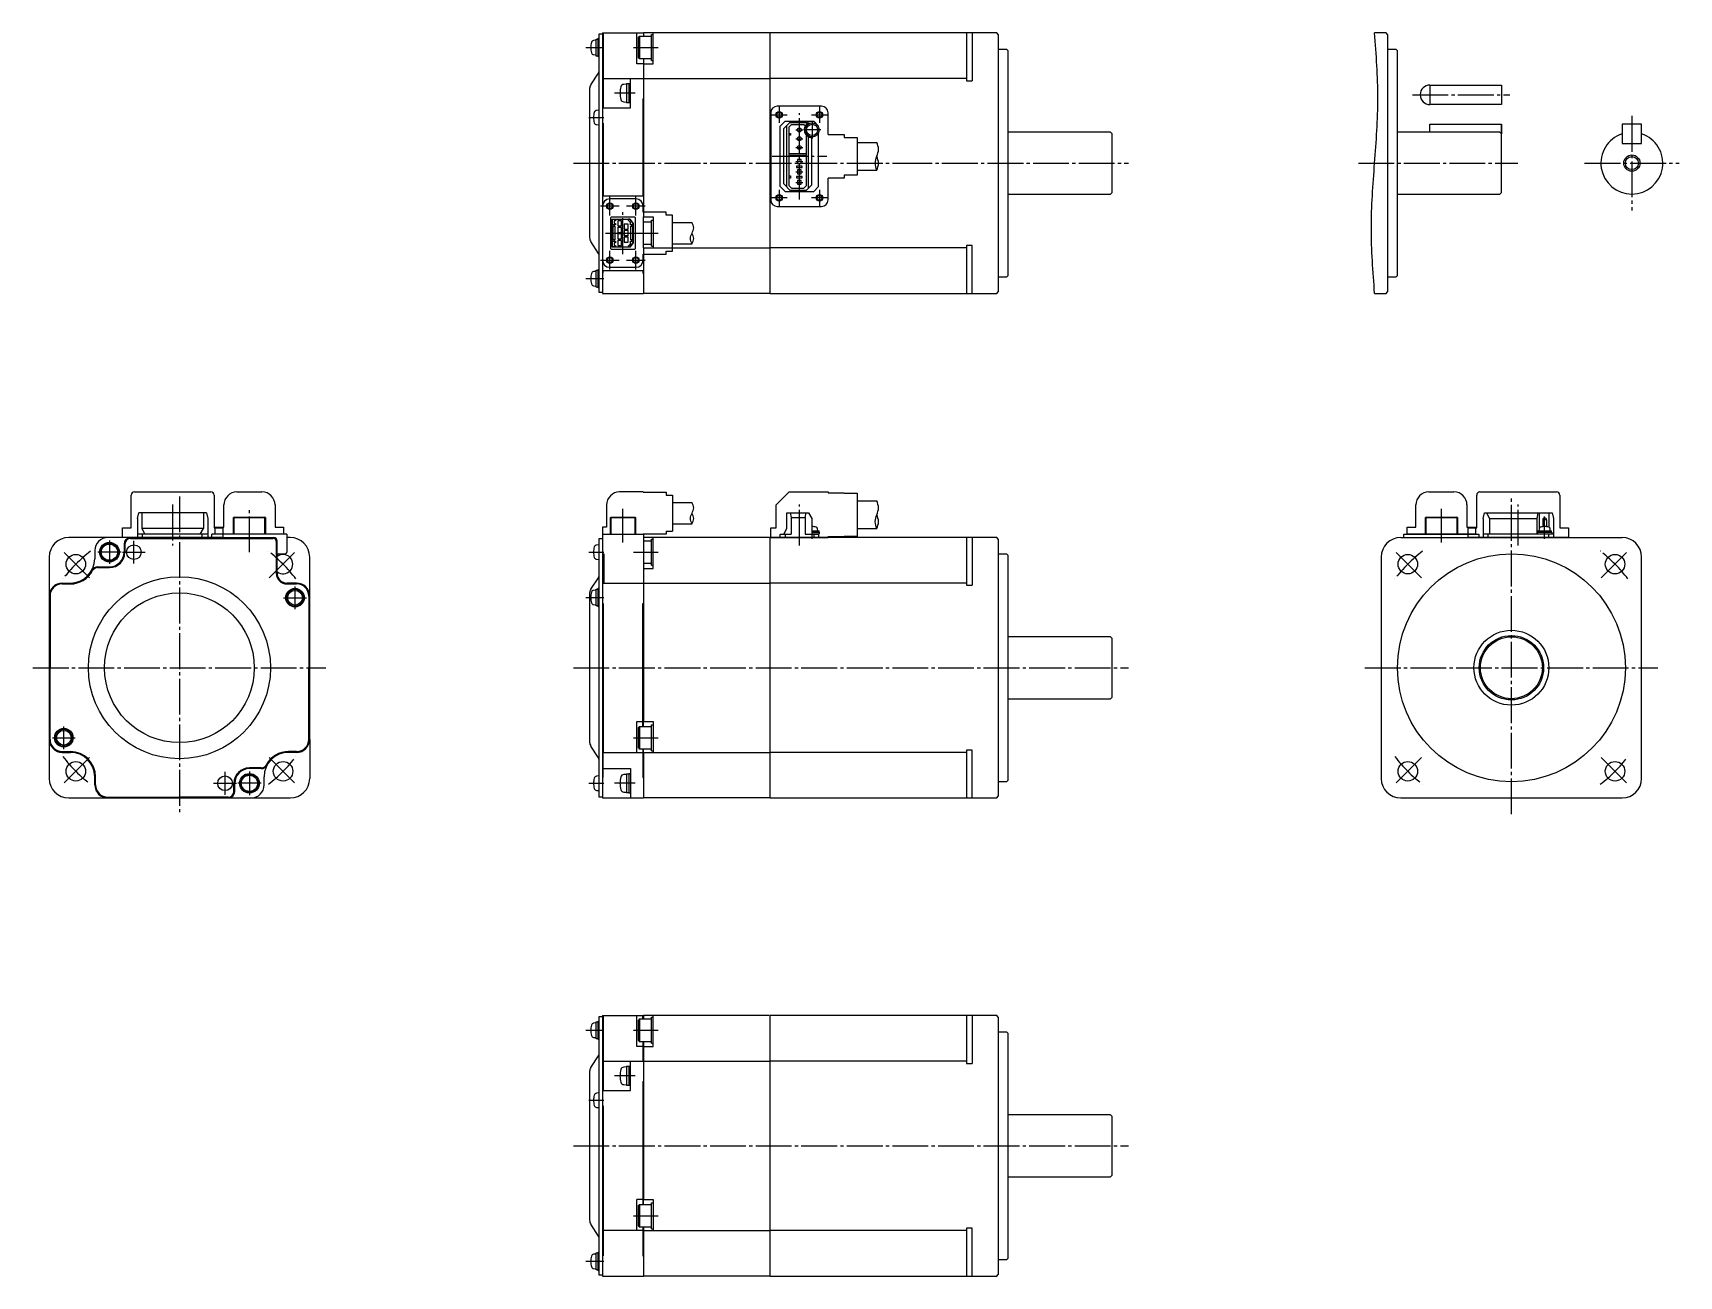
# Model space of a CAD drawing. Header units: millimetres. Extents: x -259 to 246, y -207 to 175.
import ezdxf

# ---------------------------------------------------------------- set-up
doc = ezdxf.new("R2010")
doc.units = ezdxf.units.MM
doc.linetypes.add('DASH_CENTER', pattern=[14, 11, -1, 1, -1])

msp = doc.modelspace()

# ---------------------------------------------------------------- linework, layer by layer
at = {"color": 7, "linetype": 'Continuous'}
for p, q in [((-86.5, 172.75), (-87.28, 172.68)), ((-86.5, 173.1), (-85.9, 173.1)), ((-86.5, 167.9), (-86.5, 173.1)), ((-85.9, 173.35), (-85.6, 173.35)), ((-85.9, 167.65), (-85.9, 173.35)), ((-85.6, 135), (-85.6, 174.75)), ((-85.6, 174.75), (-84.6, 174.75)), ((-84.6, 175), (-72, 175)), ((-84.6, 175), (-84.6, 95)), ((-84.4, 175), (-84.4, 161)), ((-74, 165.5), (-74, 175)), ((-73.15, 174), (-73.5, 173.65)), ((-73.5, 167.35), (-73.5, 173.65)), ((-73.15, 174), (-73.15, 167)), ((-73.15, 174), (-69.5, 174)), ((-33.3, 175), (-72, 175)), ((-72, 175), (-72, 174)), ((-69.5, 174.5), (-69, 174.5)), ((-69.5, 166.5), (-69.5, 174.5)), ((-69, 165.5), (-69, 175)), ((-33.3, 175), (-33.2, 174.9)), ((-33.2, 174.9), (-33.1, 175)), ((-33.2, 174.9), (-33.2, 95.1)), ((36.5, 175), (-33.1, 175)), ((27.2, 175), (27.2, 160.32)), ((29, 175), (29, 160.32)), ((37, 174.5), (36.5, 175)), ((37, 174.5), (37, 95.5)), ((156.08, 175), (152.58, 175)), ((156.58, 174.5), (156.08, 175)), ((156.58, 174.5), (156.58, 95.5)), ((-87.28, 168.32), (-86.5, 168.25)), ((-85.9, 167.9), (-86.5, 167.9)), ((-85.6, 167.65), (-85.9, 167.65)), ((-73.5, 167.35), (-73.15, 167)), ((-69.5, 167), (-73.15, 167)), ((-72, 167), (-72, 118.5)), ((37.3, 170), (39.5, 170)), ((39.5, 170), (40, 169.5)), ((40, 135), (40, 169.5)), ((156.88, 170), (159.08, 170)), ((159.08, 170), (159.58, 169.5)), ((159.58, 135), (159.58, 169.5)), ((-88.13, 159.09), (-85.77, 162.65)), ((-72, 165.5), (-74, 165.5)), ((-72, 165.5), (-69, 165.5)), ((-69.5, 166.5), (-69, 166.5)), ((-88.5, 157.88), (-88.5, 135)), ((-84.4, 161), (-72, 161)), ((-84.4, 161), (-84.4, 152)), ((-77.2, 159.25), (-78.05, 159.18)), ((-77.2, 159.45), (-76.5, 159.45)), ((-77.2, 159.45), (-77.2, 153.55)), ((-76.5, 159.5), (-76.5, 153.5)), ((-76.5, 159.5), (-76, 159.5)), ((-76, 152), (-76, 161)), ((-72, 161), (-33.2, 161)), ((27.2, 161), (-33.2, 161)), ((27.2, 160.32), (29, 160.32)), ((169.58, 159), (169.58, 153)), ((169.58, 159), (191.58, 159)), ((191.58, 159), (191.58, 153)), ((-84.6, 152), (-76, 152)), ((-78.05, 153.82), (-77.2, 153.75)), ((-76.5, 153.55), (-77.2, 153.55)), ((-76, 153.5), (-76.5, 153.5)), ((-72.2, 154.75), (-72.2, 135)), ((-72.2, 154.75), (-72, 154.75)), ((191.58, 153), (169.58, 153)), ((-85.6, 151.25), (-86.38, 151.18)), ((-86.38, 146.82), (-85.6, 146.75)), ((-84.6, 147.25), (-84.4, 147.25)), ((-84.4, 147.25), (-84.4, 125)), ((-28.5, 147.9), (-30, 146.4)), ((-28.9, 145.6), (-26.6, 147.9)), ((-28.5, 147.9), (-19.7, 147.9)), ((-26.55, 146.9), (-27.35, 146.1)), ((-27, 147.5), (-21.9, 147.5)), ((-26.55, 146.9), (-22.7, 146.9)), ((-22.7, 146.9), (-22.25, 146.45)), ((-21.57, 147.17), (-22.3, 147.9)), ((-21.4, 147.28), (-21.4, 147.9)), ((-18.2, 146.4), (-19.7, 147.9)), ((169.58, 144.5), (169.58, 147)), ((169.58, 147), (191.58, 147)), ((191.58, 126), (191.58, 147)), ((191.58, 147), (191.58, 144)), ((228.58, 147), (228.58, 141)), ((234.58, 147), (228.58, 147)), ((234.58, 141), (234.58, 147)), ((-30, 127.8), (-30, 146.4)), ((-28.9, 128.6), (-28.9, 145.6)), ((-27.9, 127.6), (-27.9, 146.6)), ((-27.35, 146.1), (-27.35, 128.1)), ((-27.35, 144.1), (-26.85, 144.1)), ((-26.85, 143.6), (-27.35, 143.6)), ((-26.85, 144.1), (-26.85, 143.6)), ((-21.9, 128.1), (-21.9, 143.51)), ((-21.3, 127.3), (-21.3, 143.07)), ((-20.3, 128.3), (-20.3, 142.8)), ((-18.2, 146.12), (-18.2, 146.4)), ((-18.2, 127.8), (-18.2, 144.28)), ((71.5, 144.5), (40, 144.5)), ((72, 144), (71.5, 144.5)), ((72, 126), (72, 144)), ((191.08, 144.5), (159.58, 144.5)), ((191.58, 144), (191.08, 144.5)), ((-27.35, 138), (-21.9, 138)), ((-21.9, 137.3), (-27.35, 137.3)), ((228.58, 141), (234.58, 141)), ((-88.5, 135), (-88.5, 112.12)), ((-85.6, 95.25), (-85.6, 135)), ((-72.2, 135), (-72.2, 125)), ((-23.2, 134.1), (-25, 134.1)), ((-25, 134.1), (-25, 133.7)), ((-25, 133.7), (-23.2, 133.7)), ((-23.5, 136.1), (-24.7, 136.1)), ((-24.7, 136.1), (-24.7, 134.9)), ((-24.7, 134.9), (-23.5, 134.9)), ((-24.7, 132.9), (-24.7, 131.7)), ((-23.5, 132.9), (-24.7, 132.9)), ((-24.7, 131.7), (-23.5, 131.7)), ((-23.5, 134.9), (-23.5, 136.1)), ((-23.5, 131.7), (-23.5, 132.9)), ((-23.2, 133.7), (-23.2, 134.1)), ((40, 100.5), (40, 135)), ((159.58, 100.5), (159.58, 135)), ((-28.5, 126.3), (-30, 127.8)), ((-26.6, 126.3), (-28.9, 128.6)), ((-27.35, 131.05), (-26.85, 131.05)), ((-26.85, 130.35), (-27.35, 130.35)), ((-27.35, 128.1), (-26.55, 127.3)), ((-27, 126.7), (-21.9, 126.7)), ((-26.85, 131.05), (-26.85, 130.35)), ((-26.55, 127.3), (-22.7, 127.3)), ((-25, 130.9), (-25, 130.5)), ((-23.2, 130.9), (-25, 130.9)), ((-25, 130.5), (-23.2, 130.5)), ((-23.5, 129.7), (-24.7, 129.7)), ((-24.7, 129.7), (-24.7, 128.5)), ((-24.7, 128.5), (-23.5, 128.5)), ((-23.5, 128.5), (-23.5, 129.7)), ((-23.2, 130.5), (-23.2, 130.9)), ((-22.7, 127.3), (-21.9, 128.1)), ((-22.3, 126.3), (-20.3, 128.3)), ((-18.2, 127.8), (-19.7, 126.3)), ((-84.6, 125), (-72, 125)), ((-28.5, 126.3), (-19.7, 126.3)), ((40, 125.5), (71.5, 125.5)), ((71.5, 125.5), (72, 126)), ((159.58, 125.5), (191.08, 125.5)), ((191.08, 125.5), (191.58, 126)), ((-82.12, 118.22), (-81.92, 118.42)), ((-82.12, 118.22), (-82.12, 108.77)), ((-74.67, 118.42), (-81.92, 118.42)), ((-81.55, 109.17), (-81.55, 117.82)), ((-81.55, 117.82), (-76.1, 117.82)), ((-81.45, 116), (-81.45, 117.75)), ((-81.45, 117.75), (-80.6, 117.75)), ((-80.6, 117.25), (-80.95, 117.25)), ((-80.95, 117.25), (-80.95, 116.5)), ((-80.95, 116.5), (-80.6, 116.5)), ((-80.6, 117.75), (-80.6, 117.25)), ((-80.6, 117.75), (-76.6, 117.75)), ((-80.6, 116.5), (-80.6, 116)), ((-79.88, 117.3), (-79.88, 115.7)), ((-79.7, 117.3), (-79.88, 117.3)), ((-79.7, 117.27), (-79.7, 117.3)), ((-78.7, 117.27), (-79.7, 117.27)), ((-78.7, 115.73), (-78.7, 117.27)), ((-76.9, 116.3), (-76.9, 116.27)), ((-76.72, 116.3), (-76.9, 116.3)), ((-76.72, 114.7), (-76.72, 116.3)), ((-76.6, 117.38), (-76.6, 117.75)), ((-76.17, 117.75), (-76.6, 117.75)), ((-76, 116.75), (-76.6, 117.38)), ((-75.15, 116.42), (-76.17, 117.75)), ((-75.05, 116.45), (-76.1, 117.82)), ((-76, 116), (-76, 116.75)), ((-75.15, 116), (-75.15, 116.42)), ((-75.05, 110.55), (-75.05, 116.45)), ((-74.67, 118.42), (-74.47, 118.22)), ((-74.47, 108.77), (-74.47, 118.22)), ((-72, 118.5), (-69, 118.5)), ((-72, 113.5), (-72, 118.5)), ((-72, 117), (-69.5, 117)), ((-69.5, 109.5), (-69.5, 117.5)), ((-69.5, 117.5), (-69, 117.5)), ((-69, 118.5), (-69, 109)), ((-81.35, 114.35), (-81.55, 114.35)), ((-81.55, 112.65), (-81.35, 112.65)), ((-80.6, 116), (-81.45, 116)), ((-81.35, 115.6), (-81.35, 111.4)), ((-81.35, 115.6), (-80.77, 115.6)), ((-80.77, 111.4), (-81.35, 111.4)), ((-81, 116), (-81, 115.6)), ((-81, 111.4), (-81, 111)), ((-80.77, 115.6), (-80.77, 111.4)), ((-79.88, 115.7), (-79.7, 115.7)), ((-79.7, 115.3), (-79.88, 115.3)), ((-79.88, 115.3), (-79.88, 113.7)), ((-79.88, 113.7), (-79.7, 113.7)), ((-79.7, 113.3), (-79.88, 113.3)), ((-79.88, 113.3), (-79.88, 111.7)), ((-79.88, 111.7), (-79.7, 111.7)), ((-79.88, 111.3), (-79.88, 109.7)), ((-79.7, 111.3), (-79.88, 111.3)), ((-79.7, 115.73), (-78.7, 115.73)), ((-79.7, 115.7), (-79.7, 115.73)), ((-79.7, 115.27), (-79.7, 115.3)), ((-78.7, 115.27), (-79.7, 115.27)), ((-79.7, 113.7), (-79.7, 113.73)), ((-79.7, 113.73), (-78.7, 113.73)), ((-79.7, 113.27), (-79.7, 113.3)), ((-78.7, 113.27), (-79.7, 113.27)), ((-79.7, 111.7), (-79.7, 111.73)), ((-79.7, 111.73), (-78.7, 111.73)), ((-79.7, 111.27), (-79.7, 111.3)), ((-78.7, 111.27), (-79.7, 111.27)), ((-78.7, 113.73), (-78.7, 115.27)), ((-78.7, 111.73), (-78.7, 113.27)), ((-78.7, 109.73), (-78.7, 111.27)), ((-76.9, 116.27), (-77.9, 116.27)), ((-77.9, 116.27), (-77.9, 114.73)), ((-77.9, 114.73), (-76.9, 114.73)), ((-77.9, 114.27), (-77.9, 112.73)), ((-76.9, 114.27), (-77.9, 114.27)), ((-77.9, 112.73), (-76.9, 112.73)), ((-77.9, 112.27), (-77.9, 110.73)), ((-76.9, 112.27), (-77.9, 112.27)), ((-76.9, 114.73), (-76.9, 114.7)), ((-76.9, 114.7), (-76.72, 114.7)), ((-76.72, 114.3), (-76.9, 114.3)), ((-76.9, 114.3), (-76.9, 114.27)), ((-76.9, 112.73), (-76.9, 112.7)), ((-76.9, 112.7), (-76.72, 112.7)), ((-76.72, 112.3), (-76.9, 112.3)), ((-76.9, 112.3), (-76.9, 112.27)), ((-76.72, 112.7), (-76.72, 114.3)), ((-76.72, 110.7), (-76.72, 112.3)), ((-75.15, 116), (-76, 116)), ((-75.82, 111.4), (-75.82, 115.6)), ((-75.82, 115.6), (-75.25, 115.6)), ((-75.25, 111.4), (-75.82, 111.4)), ((-75.6, 115.6), (-75.6, 116)), ((-75.6, 111), (-75.6, 111.4)), ((-75.25, 111.4), (-75.25, 115.6)), ((-75.25, 114.35), (-75.05, 114.35)), ((-75.05, 112.65), (-75.25, 112.65)), ((-72, 109), (-72, 113.5)), ((-85.77, 107.29), (-88.13, 110.91)), ((-82.12, 108.77), (-81.92, 108.57)), ((-81.92, 108.57), (-74.67, 108.57)), ((-76.1, 109.17), (-81.55, 109.17)), ((-81.45, 109.25), (-81.45, 111)), ((-81.45, 111), (-80.6, 111)), ((-80.6, 109.25), (-81.45, 109.25)), ((-80.6, 110.5), (-80.95, 110.5)), ((-80.95, 110.5), (-80.95, 109.75)), ((-80.95, 109.75), (-80.6, 109.75)), ((-80.6, 111), (-80.6, 110.5)), ((-80.6, 109.75), (-80.6, 109.25)), ((-80.6, 109.25), (-76.6, 109.25)), ((-79.88, 109.7), (-79.7, 109.7)), ((-79.7, 109.73), (-78.7, 109.73)), ((-79.7, 109.7), (-79.7, 109.73)), ((-77.9, 110.73), (-76.9, 110.73)), ((-76.9, 110.73), (-76.9, 110.7)), ((-76.9, 110.7), (-76.72, 110.7)), ((-76.6, 109.62), (-76, 110.25)), ((-76.6, 109.25), (-76.6, 109.62)), ((-76.6, 109.25), (-76.17, 109.25)), ((-76.17, 109.25), (-75.15, 110.58)), ((-76.1, 109.17), (-75.05, 110.55)), ((-76, 110.25), (-76, 111)), ((-76, 111), (-75.15, 111)), ((-75.15, 110.58), (-75.15, 111)), ((-74.47, 108.77), (-74.67, 108.57)), ((-69.5, 110), (-72, 110)), ((-72, 109), (-33.2, 109)), ((-72, 109), (-72, 95)), ((-69.5, 109.5), (-69, 109.5)), ((27.2, 109), (-33.2, 109)), ((29, 109.68), (27.2, 109.68)), ((27.2, 109.68), (27.2, 95)), ((29, 95), (29, 109.68)), ((-86.5, 101.75), (-87.28, 101.68)), ((-86.5, 102.1), (-85.9, 102.1)), ((-86.5, 96.9), (-86.5, 102.1)), ((-85.9, 102.35), (-85.6, 102.35)), ((-85.9, 96.65), (-85.9, 102.35)), ((-84.6, 102), (-72, 102)), ((-84.6, 101.25), (-84.4, 101.25)), ((-84.4, 101.25), (-84.4, 102)), ((-72.2, 102), (-72.2, 101.25)), ((-72.2, 101.25), (-72, 101.25)), ((-87.28, 97.32), (-86.5, 97.25)), ((-85.9, 96.9), (-86.5, 96.9)), ((-85.6, 96.65), (-85.9, 96.65)), ((39.5, 100), (37.3, 100)), ((40, 100.5), (39.5, 100)), ((159.08, 100), (156.88, 100)), ((159.58, 100.5), (159.08, 100)), ((-84.6, 95.25), (-85.6, 95.25)), ((-84.6, 95), (-72, 95)), ((-33.3, 95), (-72, 95)), ((-33.2, 95.1), (-33.3, 95)), ((-33.1, 95), (-33.2, 95.1)), ((-33.1, 95), (36.5, 95)), ((36.5, 95), (37, 95.5)), ((152.58, 95), (156.08, 95)), ((156.08, 95), (156.58, 95.5)), ((-227.39, 25.8), (-226.99, 27.6)), ((-227.39, 25.8), (-227.39, 20)), ((-206.19, 27.6), (-226.99, 27.6)), ((-226.09, 27.6), (-226.09, 22.8)), ((-207.09, 27.6), (-207.09, 22.8)), ((-206.19, 27.6), (-205.79, 25.8)), ((-205.79, 25.8), (-205.79, 20)), ((-197.71, 26.3), (-197.91, 26.1)), ((-197.91, 21), (-197.91, 26.1)), ((-197.91, 26.1), (-188.06, 26.1)), ((-197.71, 21), (-197.71, 26.3)), ((-197.71, 26.3), (-188.26, 26.3)), ((-188.26, 21), (-188.26, 26.3)), ((-188.06, 26.1), (-188.26, 26.3)), ((-188.06, 26.1), (-188.06, 21)), ((-82.12, 26.1), (-81.92, 26.3)), ((-82.12, 21), (-82.12, 26.1)), ((-82.12, 26.1), (-74.47, 26.1)), ((-81.92, 26.3), (-74.67, 26.3)), ((-81.92, 21), (-81.92, 26.3)), ((-74.67, 26.3), (-74.47, 26.1)), ((-74.67, 26.3), (-74.67, 21)), ((-74.47, 26.1), (-74.47, 21)), ((-27.9, 22.8), (-27.9, 27.6)), ((-27.9, 27.6), (-21.3, 27.6)), ((-26.9, 27.6), (-26.6, 26.1)), ((-26.6, 26.1), (-26.6, 21)), ((-26.6, 26.1), (-22.3, 26.1)), ((-22.3, 26.1), (-22, 27.6)), ((-22.3, 26.1), (-22.3, 21)), ((-21.3, 27.6), (-20.3, 25.8)), ((-20.3, 25.8), (-20.3, 21)), ((168.37, 26.3), (168.17, 26.1)), ((168.17, 21), (168.17, 26.1)), ((168.17, 26.1), (178.02, 26.1)), ((168.37, 26.3), (177.82, 26.3)), ((168.37, 21), (168.37, 26.3)), ((178.02, 26.1), (177.82, 26.3)), ((177.82, 26.3), (177.82, 21)), ((178.02, 26.1), (178.02, 21)), ((185.89, 25.8), (186.29, 27.6)), ((185.89, 25.8), (185.89, 20)), ((186.29, 27.6), (207.09, 27.6)), ((186.89, 27.6), (187.89, 25.8)), ((187.89, 25.8), (187.89, 21)), ((187.89, 25.8), (202.39, 25.8)), ((202.66, 27.6), (202.39, 25.8)), ((202.39, 25.8), (202.39, 21)), ((203.1, 27.6), (203.1, 22.68)), ((204.19, 25.4), (204.19, 23.31)), ((205.39, 25.4), (204.19, 25.4)), ((205.39, 25.4), (205.39, 23.31)), ((206.04, 27.6), (206.04, 23.17)), ((207.09, 27.6), (207.49, 25.8)), ((207.49, 25.8), (207.49, 20)), ((-205.79, 21), (-227.39, 21)), ((-207.09, 22.8), (-226.09, 22.8)), ((-226.09, 22.8), (-225.09, 21)), ((-225.89, 21), (-225.89, 20)), ((-208.09, 21), (-207.09, 22.8)), ((-207.49, 20), (-207.49, 21)), ((-181.49, 21), (-204.49, 21)), ((-204.49, 20), (-204.49, 21)), ((-181.49, 21), (-181.49, 15.5)), ((-84.6, 21), (-84.6, -60)), ((-84.6, 21), (-72, 21)), ((-72, 21), (-72, -36.5)), ((-30, 20), (-30, 21)), ((-30, 21), (-26.6, 21)), ((-28.9, 21), (-27.9, 22.8)), ((-28.5, 21), (-28.5, 20)), ((-22.3, 21), (-18.2, 21)), ((-20.3, 22.05), (-18.05, 22.05)), ((-20.3, 21.6), (-18, 21.6)), ((-20.3, 21.1), (-18, 21.1)), ((-19.7, 21), (-19.7, 20)), ((-18.65, 21.1), (-18.65, 21)), ((-18.45, 22.05), (-18.5, 22.64)), ((-18.2, 21), (-18.2, 20)), ((-18.05, 21.6), (-18.05, 22.05)), ((-18, 21.6), (-18, 21.1)), ((161.59, 20), (161.59, 21)), ((161.59, 21), (184.59, 21)), ((184.59, 21), (184.59, 20)), ((207.49, 21), (185.89, 21)), ((187.39, 21), (187.39, 20)), ((202.59, 21.1), (202.59, 21.6)), ((202.59, 21.6), (204.79, 21.6)), ((202.59, 21.1), (204.79, 21.1)), ((202.64, 22.05), (202.64, 21.6)), ((202.64, 22.05), (204.79, 22.05)), ((203.09, 22.64), (203.04, 22.05)), ((203.24, 21), (203.24, 21.1)), ((204.79, 22.05), (206.94, 22.05)), ((204.79, 21.6), (206.99, 21.6)), ((204.79, 21.1), (206.99, 21.1)), ((205.99, 21), (205.99, 20)), ((206.34, 21.1), (206.34, 21)), ((206.54, 22.05), (206.49, 22.64)), ((206.94, 21.6), (206.94, 22.05)), ((206.99, 21.6), (206.99, 21.1)), ((-236.49, 20), (-248.49, 20)), ((-240.49, 16), (-240.49, 13.5)), ((-204.49, 20), (-236.49, 20)), ((-231.49, 18), (-231.49, 14.25)), ((-231.24, 18), (-231.24, 15.5)), ((-229.49, 19.75), (-214.49, 19.75)), ((-214.49, 19.75), (-185.74, 19.75)), ((-204.49, 20), (-185.49, 20)), ((-184.74, 18.75), (-184.74, 9)), ((-184.49, 14.5), (-184.49, 19)), ((-180.49, 20), (-181.49, 20)), ((-85.6, 17.75), (-86.38, 17.68)), ((-85.6, 19.75), (-84.6, 19.75)), ((-85.6, -20), (-85.6, 19.75)), ((-33.3, 20), (-72, 20)), ((-72, 19), (-69.5, 19)), ((-69.5, 11.5), (-69.5, 19.5)), ((-69.5, 19.5), (-69, 19.5)), ((-69, 10.5), (-69, 20)), ((-33.3, 20), (-33.2, 19.9)), ((-33.2, 19.9), (-33.1, 20)), ((-33.2, 19.9), (-33.2, -59.9)), ((36.5, 20), (-33.1, 20)), ((27.2, 20), (27.2, 5.32)), ((29, 20), (29, 5.32)), ((37, 19.5), (36.5, 20)), ((37, 19.5), (37, -59.5)), ((160.59, 20), (228.59, 20)), ((-254.49, 14), (-254.49, 2)), ((-239.62, 11), (-235.99, 11)), ((-239.62, 10.75), (-235.99, 10.75)), ((-184.49, 9), (-184.49, 14.5)), ((-183.99, 15), (-181.99, 15)), ((-174.49, 2), (-174.49, 14)), ((-86.38, 13.32), (-85.6, 13.25)), ((-84.6, 15), (-84.1, 15)), ((-84.1, 15), (-84.1, 6)), ((-69.5, 12), (-72, 12)), ((-72, 10.5), (-69, 10.5)), ((-69.5, 11.5), (-69, 11.5)), ((37.3, 15), (39.5, 15)), ((39.5, 15), (40, 14.5)), ((40, -20), (40, 14.5)), ((154.68, 15), (154.59, 15)), ((154.59, 14), (154.59, -54)), ((234.59, -54), (234.59, 14)), ((-250.49, 6), (-247.99, 6)), ((-250.49, 5.75), (-247.99, 5.75)), ((-178.49, 6), (-181.49, 6)), ((-181.49, 5.75), (-178.49, 5.75)), ((-88.13, 4.09), (-85.77, 7.65)), ((-84.6, 6), (-72, 6)), ((-72, 6), (-33.2, 6)), ((27.2, 6), (-33.2, 6)), ((27.2, 5.32), (29, 5.32)), ((-254.49, 2), (-254.49, -42)), ((-254.49, 1.32), (-254.49, -54)), ((-254.24, 2), (-254.24, -20)), ((-174.74, 2), (-174.74, -20)), ((-174.49, -42), (-174.49, 2)), ((-88.5, 2.88), (-88.5, -20)), ((-86.5, 3.83), (-87.28, 3.77)), ((-86.5, -1.02), (-86.5, 4.18)), ((-86.5, 4.18), (-85.9, 4.18)), ((-85.9, -1.27), (-85.9, 4.43)), ((-85.9, 4.43), (-85.6, 4.43)), ((-87.28, -0.6), (-86.5, -0.67)), ((-85.9, -1.02), (-86.5, -1.02)), ((-85.6, -1.27), (-85.9, -1.27)), ((-84.6, -0.25), (-84.4, -0.25)), ((-84.4, -0.25), (-84.4, -46)), ((-72.2, -38), (-72.2, -0.25)), ((-72.2, -0.25), (-72, -0.25)), ((71.5, -10.5), (40, -10.5)), ((72, -11), (71.5, -10.5)), ((72, -29), (72, -11)), ((-254.24, -42), (-254.24, -20)), ((-174.74, -42), (-174.74, -20)), ((-88.5, -20), (-88.5, -42.88)), ((-85.6, -59.75), (-85.6, -20)), ((40, -54.5), (40, -20)), ((40, -29.5), (71.5, -29.5)), ((71.5, -29.5), (72, -29)), ((-74, -36.5), (-72, -36.5)), ((-74, -46), (-74, -36.5)), ((-73.15, -38), (-73.5, -38.35)), ((-73.5, -44.65), (-73.5, -38.35)), ((-73.15, -38), (-73.15, -45)), ((-73.15, -38), (-69.5, -38)), ((-72, -38), (-72, -36.5)), ((-72, -36.5), (-69, -36.5)), ((-69.5, -37.5), (-69, -37.5)), ((-69.5, -45.5), (-69.5, -37.5)), ((-69, -36.5), (-69, -46)), ((-174.49, -42), (-174.49, -54)), ((-85.77, -47.71), (-88.13, -44.09)), ((-73.5, -44.65), (-73.15, -45)), ((-69.5, -45), (-73.15, -45)), ((-72.2, -45), (-72.2, -53.75)), ((-72, -46), (-72, -45)), ((-69.5, -45.5), (-69, -45.5)), ((27.2, -45.32), (27.2, -60)), ((29, -45.32), (27.2, -45.32)), ((29, -60), (29, -45.32)), ((-250.49, -45.75), (-247.99, -45.75)), ((-250.49, -46), (-247.99, -46)), ((-178.49, -45.75), (-180.99, -45.75)), ((-178.49, -46), (-180.99, -46)), ((-84.4, -46), (-72, -46)), ((-84.4, -53.75), (-84.4, -46)), ((-72, -46), (-72, -60)), ((-72, -46), (-33.2, -46)), ((27.2, -46), (-33.2, -46)), ((-240.49, -56), (-240.49, -53.5)), ((-240.24, -56), (-240.24, -53.5)), ((-197.74, -58), (-197.74, -55.5)), ((-197.49, -58), (-197.49, -54.25)), ((-189.35, -50.75), (-192.99, -50.75)), ((-189.35, -51), (-192.99, -51)), ((-188.49, -56), (-188.49, -53.5)), ((-85.6, -53.25), (-86.38, -53.32)), ((-84.6, -53.75), (-84.4, -53.75)), ((-84.4, -51), (-76, -51)), ((-77.2, -52.75), (-78.05, -52.82)), ((-77.2, -52.55), (-77.2, -58.45)), ((-77.2, -52.55), (-76.5, -52.55)), ((-76.5, -52.5), (-76, -52.5)), ((-76.5, -52.5), (-76.5, -58.5)), ((-76, -51), (-76, -60)), ((-72.2, -53.75), (-72, -53.75)), ((39.5, -55), (37.3, -55)), ((40, -54.5), (39.5, -55)), ((-248.49, -60), (-180.49, -60)), ((-236.49, -59.75), (-214.49, -59.75)), ((-236.49, -60), (-192.49, -60)), ((-199.49, -59.75), (-214.49, -59.75)), ((-86.38, -57.68), (-85.6, -57.75)), ((-84.6, -59.75), (-85.6, -59.75)), ((-84.6, -60), (-72, -60)), ((-78.05, -58.18), (-77.2, -58.25)), ((-76.5, -58.45), (-77.2, -58.45)), ((-76, -58.5), (-76.5, -58.5)), ((-33.3, -60), (-72, -60)), ((-33.2, -59.9), (-33.3, -60)), ((-33.1, -60), (-33.2, -59.9)), ((-33.1, -60), (36.5, -60)), ((36.5, -60), (37, -59.5)), ((160.59, -60), (228.59, -60)), ((-86.5, -129.12), (-87.28, -129.18)), ((-86.5, -133.97), (-86.5, -128.77)), ((-86.5, -128.77), (-85.9, -128.77)), ((-85.9, -134.22), (-85.9, -128.52)), ((-85.9, -128.52), (-85.6, -128.52)), ((-85.6, -127.12), (-84.6, -127.12)), ((-85.6, -166.87), (-85.6, -127.12)), ((-84.6, -126.87), (-84.6, -206.87)), ((-84.6, -126.87), (-72, -126.87)), ((-84.4, -126.87), (-84.4, -140.87)), ((-74, -136.37), (-74, -126.87)), ((-73.15, -127.87), (-73.5, -128.22)), ((-73.5, -134.52), (-73.5, -128.22)), ((-73.15, -127.87), (-69.5, -127.87)), ((-73.15, -127.87), (-73.15, -134.87)), ((-72.2, -127.87), (-72.2, -126.87)), ((-72, -126.87), (-72, -127.87)), ((-33.3, -126.87), (-72, -126.87)), ((-69.5, -135.37), (-69.5, -127.37)), ((-69.5, -127.37), (-69, -127.37)), ((-69, -136.37), (-69, -126.87)), ((-33.2, -126.97), (-33.2, -206.77)), ((36.5, -126.87), (-33.1, -126.87)), ((27.2, -126.87), (27.2, -141.55)), ((29, -126.87), (29, -141.55)), ((37, -127.37), (36.5, -126.87)), ((37, -127.37), (37, -206.37)), ((-87.28, -133.55), (-86.5, -133.62)), ((-85.9, -133.97), (-86.5, -133.97)), ((-85.6, -134.22), (-85.9, -134.22)), ((-72, -136.37), (-74, -136.37)), ((-73.5, -134.52), (-73.15, -134.87)), ((-69.5, -134.87), (-73.15, -134.87)), ((-72.2, -134.87), (-72.2, -140.87)), ((-72, -134.87), (-72, -183.37)), ((-72, -136.37), (-69, -136.37)), ((-69.5, -135.37), (-69, -135.37)), ((37.3, -131.87), (39.5, -131.87)), ((39.5, -131.87), (40, -132.37)), ((40, -166.87), (40, -132.37)), ((-88.13, -142.77), (-85.77, -139.22)), ((-84.4, -140.87), (-84.4, -149.87)), ((-84.4, -140.87), (-72, -140.87)), ((-76, -149.87), (-76, -140.87)), ((-72, -140.87), (-33.2, -140.87)), ((27.2, -140.87), (-33.2, -140.87)), ((27.2, -141.55), (29, -141.55)), ((-88.5, -143.99), (-88.5, -166.87)), ((-77.2, -142.62), (-78.05, -142.69)), ((-77.2, -142.42), (-76.5, -142.42)), ((-77.2, -142.42), (-77.2, -148.32)), ((-76.5, -142.37), (-76.5, -148.37)), ((-76.5, -142.37), (-76, -142.37)), ((-85.6, -150.62), (-86.38, -150.68)), ((-84.6, -149.87), (-76, -149.87)), ((-78.05, -148.04), (-77.2, -148.12)), ((-76.5, -148.32), (-77.2, -148.32)), ((-76, -148.37), (-76.5, -148.37)), ((-72.2, -147.12), (-72, -147.12)), ((-72.2, -147.12), (-72.2, -166.87)), ((-86.38, -155.05), (-85.6, -155.12)), ((-84.6, -154.62), (-84.4, -154.62)), ((-84.4, -154.62), (-84.4, -200.62)), ((71.5, -157.37), (40, -157.37)), ((72, -157.87), (71.5, -157.37)), ((72, -175.87), (72, -157.87)), ((-88.5, -166.87), (-88.5, -189.74)), ((-85.6, -206.62), (-85.6, -166.87)), ((-72.2, -166.87), (-72.2, -184.87)), ((40, -201.37), (40, -166.87)), ((40, -176.37), (71.5, -176.37)), ((71.5, -176.37), (72, -175.87)), ((-74, -192.87), (-74, -183.37)), ((-72.2, -183.37), (-74, -183.37)), ((-73.15, -184.87), (-73.5, -185.22)), ((-73.5, -191.52), (-73.5, -185.22)), ((-73.15, -184.87), (-73.15, -191.87)), ((-73.15, -184.87), (-69.5, -184.87)), ((-72, -184.87), (-72, -183.37)), ((-72, -183.37), (-69, -183.37)), ((-69.5, -184.37), (-69, -184.37)), ((-69.5, -192.37), (-69.5, -184.37)), ((-69, -183.37), (-69, -192.87)), ((-85.77, -194.57), (-88.13, -190.96)), ((-73.5, -191.52), (-73.15, -191.87)), ((-69.5, -191.87), (-73.15, -191.87)), ((-72.2, -191.87), (-72.2, -200.62)), ((-72, -191.87), (-72, -206.87)), ((-72, -192.87), (-84.4, -192.87)), ((-72, -192.87), (-33.2, -192.87)), ((-69.5, -192.37), (-69, -192.37)), ((27.2, -192.87), (-33.2, -192.87)), ((27.2, -192.19), (27.2, -206.87)), ((29, -192.19), (27.2, -192.19)), ((29, -206.87), (29, -192.19)), ((-86.5, -200.12), (-87.28, -200.18)), ((-86.5, -204.97), (-86.5, -199.77)), ((-86.5, -199.77), (-85.9, -199.77)), ((-85.9, -205.22), (-85.9, -199.52)), ((-85.9, -199.52), (-85.6, -199.52)), ((-84.6, -200.62), (-84.4, -200.62)), ((-72.2, -200.62), (-72, -200.62)), ((39.5, -201.87), (37.3, -201.87)), ((40, -201.37), (39.5, -201.87)), ((-87.28, -204.55), (-86.5, -204.62)), ((-85.9, -204.97), (-86.5, -204.97)), ((-85.6, -205.22), (-85.9, -205.22)), ((-84.6, -206.62), (-85.6, -206.62)), ((-84.6, -206.87), (-72, -206.87)), ((-33.3, -206.87), (-72, -206.87)), ((-33.2, -206.77), (-33.3, -206.87)), ((-33.1, -206.87), (-33.2, -206.77)), ((-33.1, -206.87), (36.5, -206.87)), ((36.5, -206.87), (37, -206.37))]:
    msp.add_line(p, q, dxfattribs=at)
at = {"color": 1, "linetype": 'DASH_CENTER'}
for p, q in [((-89.7, 170.5), (-84.4, 170.5)), ((-75, 170.5), (-67.5, 170.5)), ((-74.5, 156.5), (-80.88, 156.5)), ((-30.3, 152.35), (-30.3, 147.35)), ((-17.9, 152.35), (-17.9, 147.35)), ((164.18, 156), (194.08, 156)), ((-88.8, 149), (-84.1, 149)), ((-32.8, 149.85), (-27.8, 149.85)), ((-24.1, 123.8), (-24.1, 150.4)), ((-20.4, 149.85), (-15.4, 149.85)), ((-20.2, 147.85), (-20.2, 142.55)), ((231.58, 149.5), (231.58, 120.5)), ((-25.2, 145.2), (-23, 145.2)), ((-25.2, 142.5), (-23, 142.5)), ((-17.55, 145.2), (-22.85, 145.2)), ((-32.5, 137.1), (-15.7, 137.1)), ((-25.2, 139.8), (-23, 139.8)), ((-93.5, 135), (5.7, 135)), ((-25.2, 135.5), (-23, 135.5)), ((-25.2, 132.3), (-23, 132.3)), ((5.7, 135), (77, 135)), ((147.58, 135), (196.58, 135)), ((217.08, 135), (246.08, 135)), ((-30.3, 126.85), (-30.3, 121.85)), ((-25.2, 129.1), (-23, 129.1)), ((-17.9, 126.85), (-17.9, 121.85)), ((-79.45, 121.8), (-85.15, 121.8)), ((-82.3, 118.95), (-82.3, 124.65)), ((-71.45, 121.8), (-77.15, 121.8)), ((-74.3, 118.95), (-74.3, 124.65)), ((-27.8, 124.35), (-32.8, 124.35)), ((-15.4, 124.35), (-20.4, 124.35)), ((-78.3, 107.07), (-78.3, 119.92)), ((-83.62, 113.5), (-72.97, 113.5)), ((-75, 113.5), (-67.5, 113.5)), ((-82.3, 102.35), (-82.3, 108.05)), ((-74.3, 102.35), (-74.3, 108.05)), ((-85.15, 105.2), (-79.45, 105.2)), ((-77.15, 105.2), (-71.45, 105.2)), ((-84.1, 99.5), (-89.7, 99.5)), ((-214.49, 32.6), (-214.49, -65)), ((194.59, -65), (194.59, 32.6)), ((-216.59, 30.1), (-216.59, 17.5)), ((-192.99, 15.45), (-192.99, 28.8)), ((-78.3, 18.5), (-78.3, 28.8)), ((-24.1, 17.5), (-24.1, 30.1)), ((173.09, 18.5), (173.09, 28.8)), ((196.69, 17.5), (196.69, 30.1)), ((204.79, 19.6), (204.79, 26.5)), ((-20.2, 19.6), (-20.2, 24.85)), ((-242.07, 7.58), (-250.55, 16.06)), ((-232.39, 15.5), (-239.59, 15.5)), ((-235.99, 19.1), (-235.99, 11.9)), ((-231.99, 15.5), (-224.99, 15.5)), ((-228.49, 12), (-228.49, 19)), ((-186.91, 7.58), (-178.43, 16.06)), ((-88.8, 15.5), (-84.1, 15.5)), ((-75, 15.5), (-67.5, 15.5)), ((167.02, 7.58), (158.53, 16.06)), ((222.17, 7.58), (230.65, 16.06)), ((-182.49, 1.5), (-175.49, 1.5)), ((-178.99, -2), (-178.99, 5)), ((-89.7, 1.58), (-84.1, 1.58)), ((-259.49, -20), (-169.49, -20)), ((-93.5, -20), (77, -20)), ((149.59, -20), (239.59, -20)), ((-249.99, -45), (-249.99, -38)), ((-253.49, -41.5), (-246.49, -41.5)), ((-75, -41.5), (-67.5, -41.5)), ((-242.07, -47.58), (-250.55, -56.06)), ((-186.91, -47.58), (-178.43, -56.06)), ((167.02, -47.58), (158.53, -56.06)), ((222.17, -47.58), (230.65, -56.06)), ((-203.99, -55.5), (-196.99, -55.5)), ((-200.49, -59), (-200.49, -52)), ((-189.39, -55.5), (-196.59, -55.5)), ((-192.99, -51.9), (-192.99, -59.1)), ((-88.8, -55.5), (-84.1, -55.5)), ((-74.5, -55.5), (-80.88, -55.5)), ((-89.7, -131.37), (-84.4, -131.37)), ((-75, -131.37), (-67.5, -131.37)), ((-74.5, -145.37), (-80.88, -145.37)), ((-88.8, -152.87), (-84.1, -152.87)), ((-93.5, -166.87), (77, -166.87)), ((-75, -188.37), (-67.5, -188.37)), ((-84.1, -202.37), (-89.7, -202.37))]:
    msp.add_line(p, q, dxfattribs=at)
at = {"color": 4, "linetype": 'Continuous'}
for p, q in [((-17.3, 152.5), (-30.9, 152.5)), ((-32.9, 150.5), (-32.9, 123.7)), ((-15.3, 143.8), (-15.3, 150.5)), ((-15.3, 143.8), (-10.3, 143.8)), ((-10.3, 143.8), (-10.3, 142.85)), ((-10.3, 142.85), (-6.3, 142.85)), ((-6.3, 142.85), (-6.3, 131.35)), ((-6.3, 141.35), (-0.3, 141.35)), ((-6.3, 132.85), (-0.3, 132.85)), ((-10.3, 130.4), (-15.3, 130.4)), ((-15.3, 123.7), (-15.3, 130.4)), ((-10.3, 131.35), (-10.3, 130.4)), ((-6.3, 131.35), (-10.3, 131.35)), ((-84.55, 121.8), (-84.55, 105.2)), ((-74.25, 124), (-82.35, 124)), ((-72.05, 119.95), (-72.05, 121.8)), ((-30.9, 121.7), (-17.3, 121.7)), ((-65.05, 119.95), (-72.05, 119.95)), ((-65.05, 119), (-65.05, 119.95)), ((-63.05, 119), (-65.05, 119)), ((-63.05, 108), (-63.05, 119)), ((-63.05, 116.75), (-57.05, 116.75)), ((-72.05, 107.05), (-65.05, 107.05)), ((-72.05, 105.2), (-72.05, 107.05)), ((-65.05, 108), (-63.05, 108)), ((-65.05, 107.05), (-65.05, 108)), ((-63.05, 110.25), (-57.05, 110.25)), ((-82.35, 103), (-74.25, 103)), ((-229.34, 23), (-229.34, 33)), ((-228.34, 34), (-204.84, 34)), ((-203.84, 33), (-203.84, 23)), ((-196.84, 34), (-189.14, 34)), ((-72.05, 34), (-79.3, 34)), ((-72.05, 34), (-72.05, 33.95)), ((-72.05, 33.95), (-65.05, 33.95)), ((-65.05, 33.95), (-65.05, 33)), ((-65.05, 33), (-63.05, 33)), ((-63.05, 33), (-63.05, 22)), ((-63.05, 30.75), (-57.05, 30.75)), ((-31.2, 30), (-27.2, 34)), ((-27.2, 34), (-15.3, 34)), ((-15.3, 34), (-15.3, 33.7)), ((-15.3, 33.7), (-10.3, 33.7)), ((-10.3, 33.7), (-10.3, 33.64)), ((-10.3, 33.64), (-6.3, 33.64)), ((-6.3, 33.64), (-6.3, 20.36)), ((-6.3, 31.25), (-0.3, 31.25)), ((169.24, 34), (176.94, 34)), ((183.94, 23), (183.94, 33)), ((184.94, 34), (208.44, 34)), ((209.44, 33), (209.44, 23)), ((-200.84, 23.2), (-200.84, 30)), ((-185.14, 30), (-185.14, 23.2)), ((-83.3, 30), (-83.3, 23.2)), ((-31.2, 23), (-31.2, 30)), ((165.24, 23.2), (165.24, 30)), ((180.94, 30), (180.94, 23.2)), ((-231.99, 23), (-229.34, 23)), ((-231.99, 20), (-231.99, 23)), ((-203.84, 23), (-201.19, 23)), ((-203.49, 21), (-203.49, 23.2)), ((-203.49, 23.2), (-200.84, 23.2)), ((-182.49, 21), (-203.49, 21)), ((-201.19, 23), (-201.19, 20)), ((-185.14, 23.2), (-182.49, 23.2)), ((-182.49, 23.2), (-182.49, 21)), ((-83.3, 23.2), (-84.55, 23.2)), ((-84.55, 23.2), (-84.55, 21)), ((-84.55, 21), (-72.05, 21)), ((-65.05, 21.05), (-72.05, 21.05)), ((-72.05, 21.05), (-72.05, 21)), ((-65.05, 22), (-63.05, 22)), ((-65.05, 22), (-65.05, 21.05)), ((-63.05, 24.25), (-57.05, 24.25)), ((-32.9, 20), (-32.9, 23)), ((-32.9, 23), (-31.2, 23)), ((-15.3, 20), (-15.3, 20.3)), ((-15.3, 20.3), (-10.3, 20.3)), ((-6.3, 20.36), (-10.3, 20.36)), ((-10.3, 20.36), (-10.3, 20.3)), ((-6.3, 22.75), (-0.3, 22.75)), ((162.59, 23.2), (165.24, 23.2)), ((162.59, 21), (162.59, 23.2)), ((183.59, 21), (162.59, 21)), ((180.94, 23.2), (183.59, 23.2)), ((181.29, 20), (181.29, 23)), ((181.29, 23), (183.94, 23)), ((183.59, 23.2), (183.59, 21)), ((209.44, 23), (212.09, 23)), ((212.09, 23), (212.09, 20)), ((-201.19, 20), (-231.99, 20)), ((-32.9, 20), (-15.3, 20)), ((212.09, 20), (181.29, 20))]:
    msp.add_line(p, q, dxfattribs=at)
at = {"color": 2, "linetype": 'Continuous'}
for centre, radius in [((-30.3, 149.85), 1), ((-17.9, 149.85), 1), ((231.58, 135), 2.5), ((-82.3, 121.8), 1), ((-74.3, 121.8), 1), ((-30.3, 124.35), 1), ((-17.9, 124.35), 1), ((-82.3, 105.2), 1), ((-74.3, 105.2), 1)]:
    msp.add_circle(centre, radius, dxfattribs=at)
at = {"color": 7, "linetype": 'Continuous'}
for centre, radius in [((-30.3, 149.85), 0.75), ((-20.2, 145.2), 2.2), ((-20.2, 145.2), 2.15), ((-20.2, 145.2), 1.75), ((-17.9, 149.85), 0.75), ((-24.1, 145.2), 0.6), ((-24.1, 142.5), 0.6), ((-24.1, 139.8), 0.6), ((231.58, 135), 2), ((-82.3, 121.8), 0.8), ((-74.3, 121.8), 0.8), ((-30.3, 124.35), 0.75), ((-17.9, 124.35), 0.75), ((-82.3, 105.2), 0.8), ((-74.3, 105.2), 0.8), ((-235.99, 15.5), 3), ((-235.99, 15.5), 2.75), ((-235.99, 15.5), 2.5), ((-228.49, 15.5), 2.25), ((-246.31, 11.82), 3), ((194.59, -20), 35), ((162.77, 11.82), 3), ((226.41, 11.82), 3), ((-214.49, -20), 27.96), ((-214.49, -20), 23), ((-178.99, 1.5), 2.85), ((-178.99, 1.5), 2.6), ((-178.99, 1.5), 2.25), ((194.59, -20), 11.5), ((194.59, -20), 9.9), ((194.59, -20), 9.5), ((-249.99, -41.5), 2.85), ((-249.99, -41.5), 2.6), ((-249.99, -41.5), 2.25), ((-246.31, -51.82), 3), ((-182.67, -51.82), 3), ((162.77, -51.82), 3), ((226.41, -51.82), 3), ((-200.49, -55.5), 2.25), ((-192.99, -55.5), 3), ((-192.99, -55.5), 2.75), ((-192.99, -55.5), 2.5)]:
    msp.add_circle(centre, radius, dxfattribs=at)
for centre, radius, start, end in [((-82.2, 170.5), 6, 164.5573, 180), ((-87.21, 171.88), 0.8, 95, 164.5573), ((-82.2, 170.5), 6, 180, 195.4427), ((-87.21, 169.12), 0.8, 195.4427, 265), ((37.3, 170.3), 0.3, 180, 270), ((156.88, 170.3), 0.3, 180, 270), ((-86.6, 163.2), 1, 326.3649, 0), ((-86.3, 157.88), 2.2, 146.3649, 180), ((-72.2, 156.5), 7, 163.743, 180), ((-77.96, 158.18), 1, 95, 163.743), ((169.58, 156), 3, 90, 180), ((-72.2, 156.5), 7, 180, 196.257), ((-77.96, 154.82), 1, 196.257, 265), ((169.58, 156), 3, 180, 270), ((-81.3, 149), 6, 164.5573, 180), ((-81.3, 149), 6, 180, 195.4427), ((-86.31, 150.38), 0.8, 95, 164.5573), ((-86.31, 147.62), 0.8, 195.4427, 265), ((-20.2, 145.2), 2.4, 120, 267.612), ((231.58, 135), 9.5, 108.4085, 270), ((231.58, 135), 9.5, 270, 71.5915), ((-86.3, 112.12), 2.2, 180, 213.6351), ((-86.6, 106.74), 1, 0, 33.6351), ((-87.21, 100.88), 0.8, 95, 164.5573), ((-82.2, 99.5), 6, 164.5573, 180), ((-82.2, 99.5), 6, 180, 195.4427), ((-87.21, 98.12), 0.8, 195.4427, 265), ((37.3, 99.7), 0.3, 90, 180), ((156.88, 99.7), 0.3, 90, 180), ((204.79, 25.4), 0.6, 0.0018, 179.9982), ((-20.2, 18.85), 4.5, 90, 91.2733), ((-20.2, 18.85), 4.5, 73.6123, 90), ((-19.1, 22.59), 0.6, 5, 73.6123), ((203.69, 22.59), 0.6, 106.3877, 175), ((204.79, 18.85), 4.5, 90, 106.3877), ((204.79, 18.85), 4.5, 73.6123, 90), ((205.89, 22.59), 0.6, 5, 73.6123), ((-248.49, 14), 6, 90, 180), ((-236.49, 16), 4, 90, 180), ((-235.99, 15.5), 4.75, 270, 0), ((-235.99, 15.5), 4.5, 270, 0), ((-229.49, 18), 2, 90, 180), ((-229.49, 18), 1.75, 90, 180), ((-227.24, 19.5), 0.5, 30, 90), ((-185.74, 18.75), 1, 0, 90), ((-185.49, 19), 1, 0, 90), ((-181.99, 15.5), 0.5, 270, 0), ((-180.49, 14), 6, 0, 90), ((-81.3, 15.5), 6, 164.5573, 180), ((-81.3, 15.5), 6, 180, 195.4427), ((-86.31, 16.88), 0.8, 95, 164.5573), ((37.3, 15.3), 0.3, 180, 270), ((160.59, 14), 6, 90, 180), ((228.59, 14), 6, 0, 90), ((-247.99, 13.5), 7.5, 270, 0), ((-239.62, 9), 2, 90, 151.7263), ((-239.62, 9), 1.75, 90, 151.7263), ((-230.99, 14.25), 0.5, 180, 200.4137), ((-183.99, 14.5), 0.5, 90, 180), ((-182.67, 11.82), 3, 232.6558, 127.3442), ((-86.31, 14.12), 0.8, 195.4427, 265), ((-250.49, 2), 4, 90, 180), ((-250.49, 2), 3.75, 90, 180), ((-247.99, 13.5), 7.75, 270, 331.7263), ((-181.49, 9), 3.25, 180, 270), ((-181.49, 9), 3, 180, 270), ((-180.24, 5.5), 0.5, 90, 150), ((-178.49, 2), 4, 0, 90), ((-178.49, 2), 3.75, 0, 90), ((-86.6, 8.2), 1, 326.3649, 0), ((-174.99, 0.25), 0.5, 300, 0), ((-86.3, 2.88), 2.2, 146.3649, 180), ((-82.2, 1.58), 6, 164.5573, 180), ((-82.2, 1.58), 6, 180, 195.4427), ((-87.21, 2.97), 0.8, 95, 164.5573), ((-87.21, 0.2), 0.8, 195.4427, 265), ((-253.99, -40.25), 0.5, 120, 180), ((-250.49, -42), 4, 180, 270), ((-250.49, -42), 3.75, 180, 270), ((-178.49, -42), 3.75, 270, 0), ((-178.49, -42), 4, 270, 0), ((-86.3, -42.88), 2.2, 180, 213.6351), ((-248.74, -45.5), 0.5, 270, 329.1166), ((-247.99, -53.5), 7.75, 0, 90), ((-247.99, -53.5), 7.5, 0, 90), ((-189.35, -49), 1.75, 270, 331.7285), ((-189.35, -49), 2, 270, 331.7263), ((-180.99, -53.5), 7.5, 90, 180), ((-180.99, -53.5), 7.75, 90, 151.7268), ((-86.6, -48.26), 1, 0, 33.6351), ((-248.49, -54), 6, 180, 270), ((-192.99, -55.5), 4.75, 90, 180), ((-197.99, -54.25), 0.5, 0, 20.4137), ((-192.99, -55.5), 4.5, 90, 180), ((-180.49, -54), 6, 270, 0), ((-81.3, -55.5), 6, 164.5573, 180), ((-81.3, -55.5), 6, 180, 195.4427), ((-86.31, -54.12), 0.8, 95, 164.5573), ((-72.2, -55.5), 7, 163.743, 180), ((-72.2, -55.5), 7, 180, 196.257), ((-77.96, -53.82), 1, 95, 163.743), ((37.3, -55.3), 0.3, 90, 180), ((160.59, -54), 6, 180, 270), ((228.59, -54), 6, 270, 0), ((-236.49, -56), 4, 180, 270), ((-236.49, -56), 3.75, 180, 270), ((-201.74, -59.5), 0.5, 210, 270), ((-199.49, -58), 1.75, 270, 0), ((-199.49, -58), 2, 270, 0), ((-192.49, -56), 4, 270, 0), ((-86.31, -56.88), 0.8, 195.4427, 265), ((-77.96, -57.18), 1, 196.257, 265), ((-82.2, -131.37), 6, 164.5573, 180), ((-82.2, -131.37), 6, 180, 195.4427), ((-87.21, -129.98), 0.8, 95, 164.5573), ((-87.21, -132.75), 0.8, 195.4427, 265), ((37.3, -131.57), 0.3, 180, 270), ((-86.6, -138.66), 1, 326.3649, 0), ((-86.3, -143.99), 2.2, 146.3649, 180), ((-72.2, -145.37), 7, 163.743, 180), ((-72.2, -145.37), 7, 180, 196.257), ((-77.96, -143.69), 1, 95, 163.743), ((-81.3, -152.87), 6, 164.5573, 180), ((-86.31, -151.48), 0.8, 95, 164.5573), ((-77.96, -147.05), 1, 196.257, 265), ((-81.3, -152.87), 6, 180, 195.4427), ((-86.31, -154.25), 0.8, 195.4427, 265), ((-86.3, -189.74), 2.2, 180, 213.6351), ((-86.6, -195.13), 1, 0, 33.6351), ((-82.2, -202.37), 6, 164.5573, 180), ((-87.21, -200.98), 0.8, 95, 164.5573), ((37.3, -202.17), 0.3, 90, 180), ((-82.2, -202.37), 6, 180, 195.4427), ((-87.21, -203.75), 0.8, 195.4427, 265)]:
    msp.add_arc(centre, radius, start, end, dxfattribs=at)
at = {"color": 4, "linetype": 'Continuous'}
for centre, radius, start, end in [((-30.9, 150.5), 2, 90, 180), ((-17.3, 150.5), 2, 0, 90), ((-82.35, 121.8), 2.2, 90, 180), ((-74.25, 121.8), 2.2, 0, 90), ((-30.9, 123.7), 2, 180, 270), ((-17.3, 123.7), 2, 270, 0), ((-82.35, 105.2), 2.2, 180, 270), ((-74.25, 105.2), 2.2, 270, 0), ((-228.34, 33), 1, 90, 180), ((-204.84, 33), 1, 0, 90), ((-196.84, 30), 4, 90, 180), ((-189.14, 30), 4, 0, 90), ((-79.3, 30), 4, 90, 180), ((169.24, 30), 4, 90, 180), ((176.94, 30), 4, 0, 90), ((184.94, 33), 1, 90, 180), ((208.44, 33), 1, 0, 90)]:
    msp.add_arc(centre, radius, start, end, dxfattribs=at)
at = {"color": 1, "linetype": 'DASH_CENTER'}
for centre, start, end in [((-214.49, -20), 127.3549, 142.6451), ((-214.49, -20), 37.3549, 52.6451), ((194.59, -20), 127.3549, 142.6451), ((194.59, -20), 37.3549, 52.6451), ((-214.49, -20), 217.3549, 232.6451), ((-214.49, -20), 307.3549, 322.6451), ((194.59, -20), 217.3549, 232.6451), ((194.59, -20), 307.3549, 322.6451)]:
    msp.add_arc(centre, 45, start, end, dxfattribs=at)
at = {"color": 2, "linetype": 'Continuous'}
msp.add_open_spline([(152.58, 95), (152.08, 101.67), (151.08, 115), (152.58, 135), (154.08, 155), (153.08, 168.33), (152.58, 175)], degree=3, dxfattribs=at)
at = {"color": 4, "linetype": 'Continuous'}
for points in [[(-0.3, 132.85), (-0.55, 133.56), (-1.05, 134.97), (-0.3, 137.1), (0.45, 139.22), (-0.05, 140.64), (-0.3, 141.35)], [(-0.3, 132.85), (-0.05, 133.56), (0.45, 134.97), (-0.05, 136.39), (-0.3, 137.1)], [(-57.05, 110.25), (-57.3, 110.79), (-57.8, 111.87), (-57.05, 113.5), (-56.3, 115.12), (-56.8, 116.21), (-57.05, 116.75)], [(-57.05, 110.25), (-56.8, 110.79), (-56.3, 111.87), (-56.8, 112.96), (-57.05, 113.5)], [(-57.05, 24.25), (-57.3, 24.79), (-57.8, 25.87), (-57.05, 27.5), (-56.3, 29.12), (-56.8, 30.21), (-57.05, 30.75)], [(-0.3, 22.75), (-0.55, 23.46), (-1.05, 24.87), (-0.3, 27), (0.45, 29.12), (-0.05, 30.54), (-0.3, 31.25)], [(-57.05, 24.25), (-56.8, 24.79), (-56.3, 25.87), (-56.8, 26.96), (-57.05, 27.5)], [(-0.3, 22.75), (-0.05, 23.46), (0.45, 24.87), (-0.05, 26.29), (-0.3, 27)]]:
    msp.add_open_spline(points, degree=3, dxfattribs=at)

doc.saveas('drawing.dxf')
